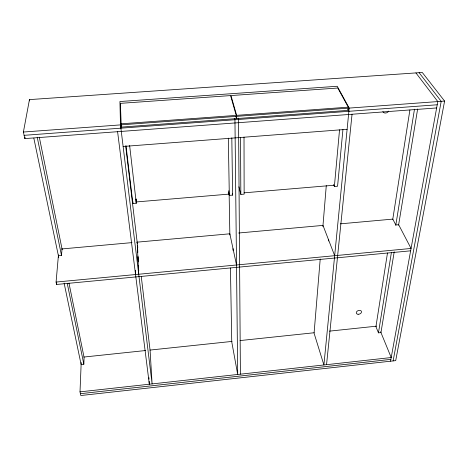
<?xml version="1.0" encoding="UTF-8"?>
<svg xmlns="http://www.w3.org/2000/svg" width="468" height="468" viewBox="0 0 468 468"><rect width="100%" height="100%" fill="white"/><g stroke="black" fill="none" stroke-linecap="round" stroke-linejoin="round"><path stroke-width="0.7" d="M64.11 283.105L81.116 364.525L83.842 364.233L84.094 357.458L68.972 283.093M436.644 107.95L24.833 138.598L23.4 132.029L29.455 99.608L422.288 72.476L444.6 101.076L395.7 360.629L80.8 395.524L80.005 391.862L81.204 362.489M62.028 248.923L61.495 255.411L58.383 255.698M320.211 259.02L314.075 333.187L323.903 364.964L349.204 108.085L337.229 86.27L119.925 101.527L120.492 124.897L152.1 383.912L150.099 350.491L141.266 276.524M322.891 226.565L326.284 185.58M410.635 250.825L56.605 284.462L56.727 283.029M56.605 284.462L56.084 282.064L58.453 254.914M328.448 241.008L328.554 239.832M342.933 129.572L337.58 186.223L334.374 186.498L339.54 129.829M348.221 107.804L347.97 110.378L236.668 118.591L236.083 116.538M326.547 364.677L352.041 114.245M387.486 252.977L375.933 326.658L378.46 332.859L380.958 332.596L394.214 251.802M392.693 219.755L409.909 109.962M378.46 332.859L391.353 252.779M395.77 225.365L414.478 109.214M398.59 225.114L417.643 108.98M24.833 138.598L25.085 137.177M390.54 361.202L437.802 101.574L415.923 72.914M393.12 360.916L441.201 101.328L419.106 72.698M80.005 391.862L391.207 357.546L380.654 331.841M80.402 393.699L390.874 359.377M83.848 357.049L145.601 350.532M149.959 350.076L232.052 341.412M240.043 340.569L314.145 332.754M329.402 331.145L376.623 326.161M56.084 282.064L411.068 248.461L398.619 224.652M61.864 248.941L131.988 242.617M136.75 242.19L229.841 233.801L236.516 264.982M238.586 233.011L322.99 225.4L334.667 255.692M340.335 223.839L392.798 219.112L395.834 224.979L398.654 224.722M126.015 145.753L132.9 203.557L136.299 203.264L136.083 198.97M228.542 192.009L229.314 195.39L232.625 195.109L231.818 137.867M238.92 186.779L240.839 194.419L244.138 194.138L244.015 137.124M135.749 201.989L229.455 194.074M244.109 192.834L334.205 185.223M123.131 146.472L347.116 129.326M120.896 123.839L236.223 115.38L230.572 95.589L120.375 103.352L121.294 127.109L236.258 118.62L236.229 116.029M23.4 132.029L444.6 101.076M24.12 135.322L437.223 104.773M347.853 109.401L348.888 111.308M333.532 184.579L334.374 186.498M238.136 118.076L238.54 119.469L240.406 374.172M234.556 118.34L234.948 119.732L237.697 374.47L231.754 341.874L230.443 268.029M232.298 193.723L232.625 195.109M33.825 138.124L58.74 257.394M37.218 137.218L61.489 255.382M67.222 283.31L83.842 364.233M29.455 99.608L29.712 100.872M39.312 137.218L62.139 249.485M117.591 131.695L149.327 384.216L149.163 381.309M125.67 145.993L137.37 243.916M137.627 246.063L137.797 247.513M137.902 257.429L138.189 259.798M137.931 258.09L138.218 260.46M135.96 199.157L136.118 200.544M129.63 145.478L136.299 203.264M148.959 377.676L149.04 379.127M137.51 245.952L137.832 252.48M138.007 256.107L138.288 261.904M138.464 265.409L138.739 271.019M137.159 242.155L138.721 274.242M132.807 201.404L132.9 203.557M135.357 270.334L135.539 274.541M121.235 124.979L121.294 127.109M120.802 124.517L120.896 128.168M228.314 138.13L229.314 195.39M229.139 194.191L229.858 234.971M228.817 190.657L228.864 193.419M233.017 248.648L233.046 250.421M236.644 116L236.668 118.591M240.523 137.393L240.839 194.419M388.738 111.091A3.457 2.779 -34.3 0 1 385.585 113.028A3.457 2.779 -34.3 0 1 382.888 111.524M348.286 107.16L236.638 115.35L230.964 95.56L337.797 88.031L348.286 107.16M358.09 314.28A2.709 1.86 -19.4 0 0 361.471 311.46A2.709 1.86 -19.4 0 0 357.137 311.208A2.709 1.86 -19.4 0 0 358.09 314.28"/></g></svg>
